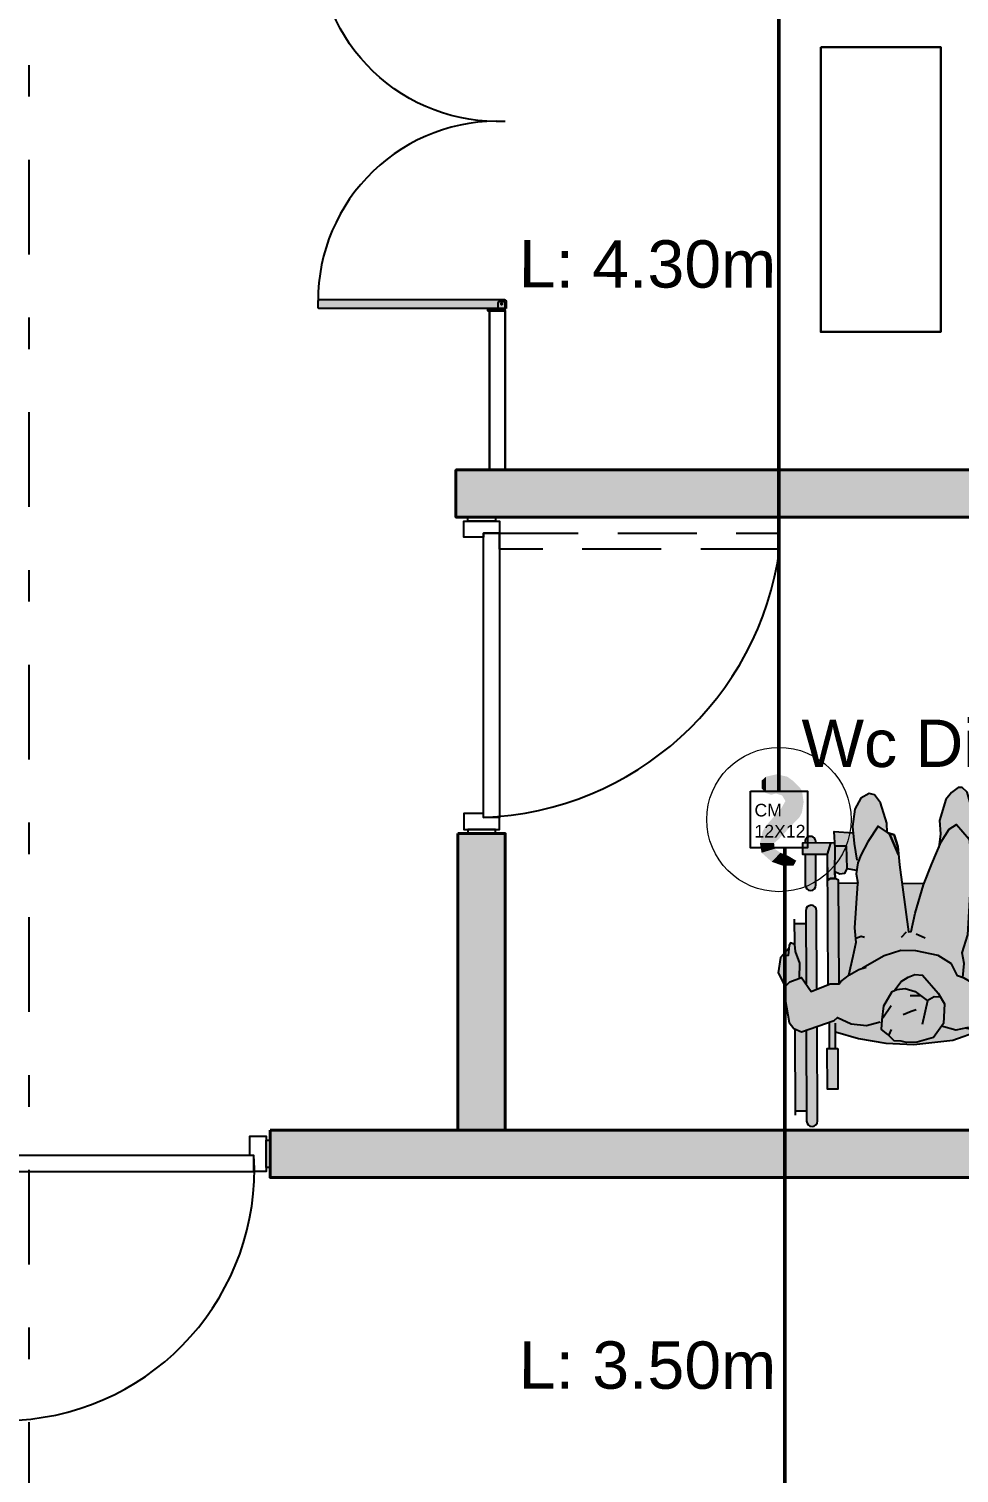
# Model space of a CAD drawing. Header units: millimetres. Extents: x 3781 to 4924, y 1639 to 1721.
# Drawn here: x 4361.414 to 4364.36, y 1653.086 to 1657.661 of the extents above; entities that cross this region are included whole.
import ezdxf

# ---------------------------------------------------------------- set-up
doc = ezdxf.new("R2010")
doc.units = ezdxf.units.MM
doc.linetypes.add('CENTER', pattern=[0.7, 0.3, -0.2, 0, -0.2])
doc.linetypes.add('HIDDEN', pattern=[0.375, 0.25, -0.125])
for name, color, linetype in [('1amobla', 2, 'Continuous'), ('A-HATCH CONCRETO', 8, 'Continuous'), ('A_ACHU5', 255, 'Continuous'), ('A_MUEBLES FIJOS', 252, 'Continuous'), ('AMOBLAMIENTO', 1, 'Continuous'), ('AS_GL DETECCION_PISO 2', 7, 'Continuous'), ('AS_GL DETECCION_PISO 6', 7, 'Continuous'), ('EJE-ESTRUCTURA', 1, 'CENTER'), ('F-2', 2, 'Continuous'), ('MUEBLE', 1, 'Continuous')]:
    doc.layers.add(name, color=color, linetype=linetype)
doc.layers.add('DIM-25', color=1, linetype='Continuous', plot=False)
for name, color, linetype, lineweight in [('Muro', 4, 'Continuous', 40), ('TEXTOS', 7, 'Continuous', 20), ('Vidrio', 2, 'Continuous', 30)]:
    doc.layers.add(name, color=color, linetype=linetype, lineweight=lineweight)
doc.styles.get("Standard").update_dxf_attribs({"font": 'arial.ttf'})

# ---------------------------------------------------------------- blocks, each defined once
blk = doc.blocks.new('DISCAPACITADO PLANTA')
at = {"layer": 'A_ACHU5'}
h = blk.add_hatch(color=256, dxfattribs=at)
h.paths.add_polyline_path([(0.2628043760083756, 0.9155210386241066), (0.2917367220763083, 0.8957744353080841), (0.2907929084696974, 0.9253084473098312), (0.2699848079193998, 0.9891821049377822), (0.2518361829340137, 1.014591157022876), (0.2345313234694828, 1.019042189042224), (0.2081789582218079, 1.003787586782576), (0.1889320119713176, 0.9693642244814666), (0.1821474606727378, 0.9144338108269494), (0.1839144787564635, 0.8946915382259844), (0.1239030411526016, 0.8980980058271086), (0.1262676302798269, 0.8531030157759429), (0.1620967402852216, 0.8526047954087799), (0.1636091710562795, 0.781482444279888), (0.1947968745340347, 0.7764108792340494), (0.1984223884533946, 0.7987060587394978), (0.2077550284108582, 0.8237924942070691), (0.2300327184526623, 0.8656119918447303)])
h.paths.add_polyline_path([(0.3274821733763673, 0.8246344734682367), (0.2990053183723376, 0.890813548714803), (0.262804376008404, 0.9155210386241348), (0.2300327184526765, 0.8656119918447585), (0.2077550284108867, 0.8237924942070121), (0.1984223884533804, 0.7987060587394409), (0.1928547125747713, 0.7644675105219534), (0.1990852076352354, 0.7349170808725634), (0.1988502574039472, 0.7349195470615371), (0.1980962309949348, 0.7337422994637564), (0.1881209199293465, 0.5935998734453705), (0.1924873525855162, 0.5466038898758825), (0.1823355744549815, 0.5022256573469976), (0.1695740156607712, 0.4421867718049556), (0.1444903701679863, 0.4234329372896326), (0.1392075063119762, 0.4153334362959101), (0.1112302075232776, 0.4153395774409037), (0.0508861009930541, 0.3915303332582312), (0.0207423444606292, 0.4358733159406114), (-0.0169031308619196, 0.4226541109608064), (-0.0321564662558558, 0.4067681578242599), (-0.0351739624968701, 0.3904782537273519), (-0.0182974725520495, 0.2933147142959456), (-0.0041575336509538, 0.2740192317475021), (0.0204912812943547, 0.2636408889175925), (0.1084411244809331, 0.2939781977342903), (0.1087974094393189, 0.2112235861034151), (0.1281427081918025, 0.2113068737755697), (0.1279166145069297, 0.263821847081644), (0.2008417406481442, 0.2427723679188176), (0.2875002147426642, 0.2279655230142197), (0.3755864313305751, 0.2234811975257998), (0.499188143633063, 0.2373978427724239), (0.5825025722920998, 0.2669403247848123), (0.6386109823438773, 0.2564105646949315), (0.6869019521454476, 0.2716838861920507), (0.7183091448866608, 0.337760766282031), (0.7238001304640278, 0.3898169757127334), (0.715550231047871, 0.4143874372994534), (0.6985854645012071, 0.4286626975165151), (0.6845425847134265, 0.431283832097904), (0.6495560572550261, 0.3880416179977004), (0.631236708354095, 0.3985212510017817), (0.6082207117675296, 0.407628390905913), (0.580677753158156, 0.3954820431732742), (0.5604068149332307, 0.4188379678705731), (0.5358399969039738, 0.4337680588737812), (0.5313638421298066, 0.4353934144373853), (0.535196229276039, 0.4805957921639389), (0.5285638874535437, 0.5145179343596455), (0.5470045139793029, 0.5709915550773417), (0.555458820663091, 0.7186121133484705), (0.5577908525302178, 0.7262506053648679), (0.5606845676401662, 0.7894113583531494), (0.5508105133167049, 0.8745572789894422), (0.5108944548038608, 0.9206961116244656), (0.487438656575421, 0.9053893295089775), (0.4622942165748471, 0.8652771928808816), (0.4333176157097684, 0.7962590201834701), (0.4066490563823069, 0.7299853498469986), (0.3801814007495778, 0.6393976422910157), (0.3675515355567143, 0.5816750213288345), (0.3585536415489939, 0.58099093048898), (0.3307863639642505, 0.7926135458501449)])
h.paths.add_polyline_path([(0.1378076714539844, 0.7444662147106273), (0.127373816272609, 0.7498846693851533), (0.1126031168610382, 0.749821076820055), (0.10221630395273, 0.7443129825384461), (0.1036455233153788, 0.4123469803383986), (0.1112302075232776, 0.4153395774408751), (0.139207506311962, 0.4153334362959387), (0.1392245801852852, 0.4153596133577935)], flags=17)
h.paths.add_polyline_path([(0.7174217310685265, 0.8649389018902693), (0.6271243841438974, 0.8639410119970563), (0.6391014291187676, 0.8291924412642542), (0.7156750950628349, 0.8295221152830832)], flags=17)
h.paths.add_polyline_path([(0.707516226036347, 0.8294869887535012), (0.6738955470185175, 0.8293422410229283), (0.6698364352328099, 0.7331454628386779, 1), (0.7033912622558489, 0.7317295859620572)], flags=17)
h.paths.add_polyline_path([(0.6391014291187532, 0.8291924412643112), (0.6271243841438974, 0.8639410119970135), (0.6276061608328121, 0.7520383289404862), (0.6290230488726536, 0.7520444290947239), (0.639456904053944, 0.7466259744202121)], flags=17)
h.paths.add_polyline_path([(0.6394569040539579, 0.7466259744201978), (0.6290230488725826, 0.7520444290947239), (0.6142523494610685, 0.7519808365296257), (0.6038655365528456, 0.7464727422480593), (0.6053298580615663, 0.4063535346039945), (0.6082207117675864, 0.4076283909059413), (0.6312367083542654, 0.398521251001867), (0.6409796012207069, 0.3929478028301076)], flags=17)
h.paths.add_polyline_path([(0.6039125297097315, 0.7355576015591508), (0.5604117471849861, 0.7348352577353552), (0.555458820663091, 0.7186121133485273), (0.5470045139793172, 0.570991555077427), (0.5285638874535153, 0.5145179343595458), (0.535196229276039, 0.4805957921640527), (0.5313638421297782, 0.4353934144373568), (0.5358399969039596, 0.4337680588737955), (0.5604068149331454, 0.4188379678705731), (0.5806777531581419, 0.3954820431732742), (0.6053298580615663, 0.4063535346039945)], flags=17)
h.paths.add_polyline_path([(0.406649056382264, 0.7299853498468281), (0.4085391486342476, 0.7346823921308216), (0.3384790770189881, 0.7339851098832642), (0.3585536415490225, 0.58099093048898), (0.3675515355566716, 0.5816750213288061), (0.3801814007496489, 0.6393976422911578)], flags=16)
h.paths.add_polyline_path([(0.1980962309949348, 0.7337422994637706), (0.1988502574039614, 0.7349195470615228), (0.1378460160317445, 0.7355598868759472), (0.1392245801852852, 0.4153596133577653), (0.1444903701680147, 0.4234329372896898), (0.1695740156607997, 0.4421867718049697), (0.1823355744549104, 0.5022256573458037), (0.1924873525855162, 0.5466038898758258), (0.1881209199293465, 0.5935998734454984)], flags=16)
h.paths.add_polyline_path([(0.6972616906768963, 0.6467240606869781, 1), (0.6627294534904138, 0.646575388408209), (0.6637669044638557, 0.4056057646047151), (0.6845425847134692, 0.4312838320979325), (0.6904459743915936, 0.4301819513536034), (0.6846570483005368, 0.4687548032139122), (0.6978595839575094, 0.507850877678095)], flags=17)
h.paths.add_polyline_path([(0.7505099661382673, 0.5168261229188147), (0.7377866719074149, 0.5228503391758608), (0.7229087607600633, 0.5011800881660662), (0.7159121841106498, 0.5089130335080086), (0.7161399418638013, 0.5240700178202644), (0.6977703833893119, 0.5285695698434978), (0.6978595839574953, 0.5078508776779671), (0.6846570483005224, 0.4687548032139264), (0.6904459743915368, 0.4301819513536175), (0.6985854645012071, 0.4286626975164725), (0.7155502310478994, 0.4143874372994534), (0.7238001304640278, 0.3898169757126624), (0.7563928856570499, 0.429794935568694), (0.7637257637603483, 0.4592101265225069)])
h.paths.add_polyline_path([(0.7283392086470002, 0.6094334476354251), (0.6974228117013725, 0.6093003427004791), (0.6977703833893261, 0.528569569843512), (0.7161399418638013, 0.5240700178202787), (0.7159121841106498, 0.5089130335080371), (0.7229087607600633, 0.501180088166052), (0.7287685280419538, 0.5097150650589839)])
h.paths.add_polyline_path([(0.7292559162482349, 0.3965089900505489), (0.7238001304640278, 0.3898169757126624), (0.7183091448866749, 0.3377607662819884), (0.6987688691744866, 0.2966504236353842), (0.6999752365964014, 0.0164464320757247), (0.7308916335419866, 0.0165795370108128)])
h.paths.add_polyline_path([(0.6987688691744725, 0.2966504236353984), (0.6869019521454476, 0.2716838861920365), (0.6643741562943009, 0.2645588632308176), (0.6655985228024548, -0.0198257914740481, 1), (0.700130759989122, -0.0196771191952649)])
h.paths.add_polyline_path([(0.6374130653142629, 0.2134994448534115), (0.6042326625804721, 0.2133565926524312), (0.6047886503909297, 0.0842168290059959), (0.637969053124593, 0.084359681206891)])
h.paths.add_polyline_path([(0.1351882924195991, 0.2113372072595041), (0.1020078896859502, 0.2111943550585948), (0.1025638774963653, 0.0820545914122022), (0.13574428023, 0.0821974436131257)])
h.paths.add_polyline_path([(0.0696696466596762, 0.2806044127072056), (0.0351879771248775, 0.2687103487806297), (0.0364262748082638, -0.0189101118906763, 1), (0.0709585119948031, -0.0187614396118932)])
h.paths.add_polyline_path([(0.0351879771248918, 0.2687103487806297), (0.0204912812943974, 0.2636408889176067), (-0.0011743322711055, 0.2727631597327473), (-5.65545185225e-05, 0.0131359663251658), (0.0362876325682322, 0.0132924396252605)])
h.paths.add_polyline_path([(0.0149517648825253, 0.4812842854011308), (0.0012178860243637, 0.5183628255153537), (-0.0005983727837275, 0.5405257603157168), (-0.014506361342356, 0.5453190573470721), (-0.019240766378573, 0.5386114623494791), (-0.0201530413917794, 0.5287953622615476), (-0.0464549400030592, 0.4995449510777378), (-0.0531351315900253, 0.4504076714618038), (-0.0316901647934316, 0.4072537987013761), (-0.0169031308618912, 0.4226541109608064), (0.0144122751261762, 0.4336505127125747)])
h.paths.add_polyline_path([(0.0680894426826484, 0.6476397402703215, 1), (0.0335572054961091, 0.6474910679915383), (0.0345557724515402, 0.4155530682791664), (0.0508861009929973, 0.3915303332582169), (0.0691610316667095, 0.3987408515979496)], flags=17)
h.paths.add_polyline_path([(0.6274723139802632, 0.7831270517077799), (0.5604559884442608, 0.784422189211256), (0.5577908525302178, 0.7262506053648253), (0.5604117471850003, 0.7348352577353694), (0.6039125297097458, 0.7355576015591369), (0.6038655365528314, 0.746472742248045), (0.6142523494610828, 0.7519808365296399), (0.6276061608327979, 0.752038328940472)], flags=17)
h.paths.add_polyline_path([(0.5636886364806344, 0.9561708596053649), (0.5446128040288158, 1.023157160039062), (0.5291494823460569, 1.037923257209681), (0.516106170858379, 1.03834520418104), (0.4953413476408457, 1.022389036433607), (0.4775445066788678, 0.9995295794142152), (0.4577235820147081, 0.9332439799011212), (0.4599488018323826, 0.8913453429523626), (0.4551779248235589, 0.8483271905206777), (0.4622942165748757, 0.8652771928809672), (0.4874386565754494, 0.9053893295090348), (0.5108944548038326, 0.9206961116244514), (0.5508105133167049, 0.8745572789894422), (0.5544706183006838, 0.8887273524302088), (0.5585070864802049, 0.8983140618710763)])
h.paths.add_polyline_path([(0.1137389566157196, 0.8623397786950591), (0.0232469911084792, 0.8619501819641184), (0.0236510457955603, 0.8265427313579181), (0.1020690147012431, 0.8268803456882807)], flags=17)
h = blk.add_hatch(color=256, dxfattribs=at)
h.paths.add_polyline_path([(0.6743826314582009, 0.8939993300610781), (0.554470618300698, 0.888727352430223), (0.550810513316691, 0.8745572789894993), (0.560684567640152, 0.7894113583530782), (0.5604559884442182, 0.7844221892112273), (0.6274723139802632, 0.7831270517077799), (0.627124384143869, 0.8639410119970419), (0.6711004918476107, 0.8644269987388213)])
h.paths.add_polyline_path([(0.3135806976673194, 0.8877174423817706), (0.2934911473828663, 0.8945770232319603), (0.2990053183723376, 0.8908135487147744), (0.3274821733763389, 0.8246344734683075), (0.3247954411761214, 0.8506716087431556)])
h.paths.add_polyline_path([(0.16209674028525, 0.8526047954088085), (0.1262676302798269, 0.8531030157759429), (0.1266624166738808, 0.8455907551179394), (0.1253740961520435, 0.7708114375418944), (0.1417489198608024, 0.7628354827963051), (0.156283934812933, 0.7654711505365839), (0.1636091710562653, 0.7814824442798596)])
h.paths.add_polyline_path([(0.0653860601294412, 0.8267224138862161), (0.0318016855306667, 0.826577822457736), (0.0322249167828659, 0.7282735379905745, 1), (0.065809291381612, 0.7284181294190262)])
h.paths.add_polyline_path([(0.0316310935984205, 0.8662013562523609), (0.0316492405155771, 0.8619863563237402), (0.065233615114451, 0.8621309477521919), (0.0652154681972803, 0.8663459476816939, 1)])
h = blk.add_hatch(color=256, dxfattribs=at)
edge = h.paths.add_edge_path()
edge.add_line((0.6756513063105416, 0.8709519320295414), (0.6753779753808546, 0.8644742698683812))
edge.add_line((0.6753779753808546, 0.8644742698683812), (0.7090082288805492, 0.8648459229813028))
edge.add_line((0.7090082288805492, 0.8648459229813028), (0.7092061333336375, 0.8695360551530766))
edge.add_arc((0.6924287198220898, 0.8702439935913162), 0.0167923429267571, 357.5837850750614, 537.5837850751097)
for points in [[(0.1266624166738666, 0.8455907551179109), (0.1257794931443215, 0.862391617039364), (0.023246991108465, 0.8619501819641326), (0.0236510457955461, 0.826542731357861), (0.1018608290175109, 0.8268794493826019), (0.1022163039527584, 0.7443129825384746), (0.112603116861024, 0.749821076820041), (0.1273738162726232, 0.7498846693851107), (0.125374096152072, 0.7708114375418234)], [(0.0337297552699454, 0.6074127846357416), (-0.0026144318168377, 0.6072563113354761), (-0.0023297044922117, 0.541122452432873), (-0.0005983727837560001, 0.5405257603156742), (0.0012178860243495, 0.5183628255153394), (0.0149517648824826, 0.4812842854011167), (0.0144122751261762, 0.4336505127125605), (0.0207423444606434, 0.435873315940583), (0.0345557724515544, 0.4155530682791098)], [(0.6301757890620081, 0.2579935815989245), (0.6108144883593383, 0.2616270805920209), (0.6110221823339403, 0.2133858236972799), (0.6303674810863245, 0.2134691113694345)]]:
    blk.add_hatch(color=256, dxfattribs=at).paths.add_polyline_path(points)
for points in [[(0.2917367220763509, 0.8957744353080841), (0.2907929084696974, 0.9253084473098738), (0.2699848079194425, 0.9891821049377538), (0.251836182933971, 1.014591157022876), (0.2345313234695112, 1.019042189042237), (0.2081789582218079, 1.003787586782576), (0.1889320119713176, 0.9693642244814527), (0.182147460672752, 0.9144338108269208), (0.1869715402466454, 0.8605360636146031), (0.1951956259259617, 0.8074674263207413)], [(0.6743826314581867, 0.8939993300610638), (0.554470618300698, 0.888727352430223), (0.5585070864802049, 0.8983140618710905), (0.5636886364806486, 0.9561708596053649), (0.5446128040288585, 1.023157160039033), (0.5291494823460569, 1.037923257209697), (0.516106170858379, 1.038345204181013), (0.4953413476408742, 1.022389036433634), (0.4775445066788821, 0.9995295794142152), (0.4577235820147223, 0.9332439799011067), (0.4599488018323969, 0.8913453429523912), (0.4599488018323541, 0.8913453429520926), (0.4551465800063711, 0.8480445598596587)], [(0.3274821733762252, 0.8246344734685067), (0.2990053183723233, 0.890813548714803), (0.2628043760083898, 0.9155210386241208), (0.2300327184527049, 0.8656119918448582), (0.2077550284108867, 0.8237924942070549), (0.1984223884533946, 0.7987060587394696), (0.1928547125747855, 0.7644675105219392), (0.1990266288318878, 0.7351949125359454), (0.198096230994949, 0.7337422994637706), (0.1881209199293465, 0.5935998734454984), (0.1924873525855162, 0.5466038898758825), (0.1924873525855162, 0.5466038898757829), (0.1823355744547825, 0.5022256573454345), (0.1695740156607712, 0.4421867718048845)], [(0.2934911473827526, 0.8945770232319317), (0.3135806976673194, 0.8877174423817706), (0.3247954411760645, 0.8506716087433828), (0.3307863639642221, 0.7926135458510828), (0.3585536415490083, 0.5809909304889658), (0.3675515355566858, 0.5816750213288202), (0.3801814007495494, 0.6393976422909873), (0.4066490563823352, 0.7299853498469986), (0.4333176157086029, 0.7962590201808695), (0.4333176157086029, 0.7962590201809832), (0.4622942165748328, 0.8652771928809102), (0.487438656575421, 0.9053893295089921), (0.5108944548038467, 0.9206961116244514), (0.5508105133167049, 0.8745572789894707), (0.5606845676401662, 0.7894113583531494), (0.5577908525302178, 0.7262506053648821)], [(0.1265743822442857, 0.8530987502478096), (0.1620967402852216, 0.8526047954087799), (0.1636091710562795, 0.781482444279888), (0.1562839348129188, 0.7654711505365839), (0.1417489198607882, 0.7628354827963051), (0.1253740961520435, 0.7708114375418944), (0.1266624166738808, 0.8455907551178825), (0.1239030411526016, 0.8980980058271228), (0.1839144787565061, 0.8946915382259701)], [(0.554470618300698, 0.888727352430223), (0.5508105133167049, 0.8745572789894707)], [(0.6743826314581867, 0.8939993300610638), (0.6711004918476107, 0.8644269987388071)], [(0.1257794931443357, 0.8623916170394208), (0.023246991108465, 0.8619501819641184), (0.0236510457955745, 0.8265427313578895), (0.1018730836671722, 0.8268795021427735)], [(0.1018608290175251, 0.8268794493825737), (0.1036455233153788, 0.41234698033837)], [(0.1021534232647383, 0.8271368233832561), (0.1135382282120503, 0.8617298600309766)], [(0.6271243841438832, 0.8639410119970419), (0.7174103769978049, 0.8649387764146894)], [(0.6409796012206928, 0.3929478028301219), (0.6391014291187532, 0.8291924412643112), (0.6271243841438832, 0.8639410119970419), (0.6276061608327979, 0.752038328940472)], [(0.639089174469163, 0.8291923885040831), (0.7156750950628349, 0.8295221152830691), (0.7156750950628349, 0.8295221152831258), (0.7174232910989105, 0.8649705348478278)], [(0.6685545111867555, 0.8293192461626828), (0.6720747298613219, 0.7861907454663993)], [(0.1636091710562795, 0.781482444279888), (0.1947968745340205, 0.776410879234021)], [(0.6274723139802632, 0.7831270517077941), (0.5604559884442608, 0.7844221892112273)], [(0.1392245801852852, 0.4153596133577083), (0.1378076714539702, 0.7444662147106129), (0.127373816272609, 0.7498846693851391), (0.112603116861024, 0.749821076820055), (0.1022163039528152, 0.7443129825384746)], [(0.1253740961520435, 0.7708114375418944), (0.127373816272609, 0.7498846693851391)], [(0.1378460160316877, 0.735559886875933), (0.1988502574040041, 0.7349195470615371)], [(0.3384790770189881, 0.7339851098832642), (0.4083714522483036, 0.7346807231100883)], [(0.5313638421298208, 0.4353934144374139), (0.535196229276039, 0.4805957921640245), (0.535196229276025, 0.4805957921640811), (0.5285638874535153, 0.5145179343596312), (0.5285638874535012, 0.5145179343595317), (0.5470045139793172, 0.570991555077413), (0.5554588206631053, 0.718612113348513), (0.5554588206631053, 0.7186121133485415), (0.5604117471849861, 0.7348352577353694), (0.5604117471849435, 0.7348352577353694), (0.6040501553858209, 0.735559886875663)], [(0.6394569040540006, 0.7466259744201978), (0.6290230488726394, 0.7520444290947239), (0.6142523494610544, 0.7519808365296399), (0.6038655365528456, 0.7464727422480593), (0.6053298580615519, 0.4063535346039799)], [(-0.0026732353680217, 0.6209146623969275), (-0.0023297044922117, 0.5411224524327736)], [(-0.0026144318168946, 0.6072563113354761), (0.03372975526991701, 0.6074127846357272)], [(0.6974228117013866, 0.6093003427004791), (0.7283392086470997, 0.6094334476354109)], [(0.7282617021887035, 0.6274359389035739), (0.7287685280419538, 0.5097150650588845)], [(0.1920688726283686, 0.5600004581634437), (0.2091200124941395, 0.5670314718278036), (0.2194613585834588, 0.5640602248391104)], [(0.3513491917761655, 0.5790641534613316), (0.3356585475749512, 0.5628943249458871)], [(0.4122899630091156, 0.560586537296615), (0.383533012239539, 0.5726946039315379)], [(-0.0201530413918647, 0.5287953622614765), (-0.0464549400030592, 0.4995449510777661), (-0.0531351315900253, 0.4504076714617895), (-0.031964316342723, 0.407805475987118), (-0.0351739624968559, 0.3904782537273093), (-0.0182974725520637, 0.2933147142959314), (-0.0041575336509254, 0.2740192317475305), (0.0204912812943547, 0.2636408889175783), (0.1236258483881301, 0.299215997391201), (0.1337358376739957, 0.3089681819516983), (0.1777577060294107, 0.2892069013819025), (0.2260085434443226, 0.2841258904122696), (0.2696657681564432, 0.2949294606525541)], [(0.0144122751261904, 0.4336505127125605), (0.0149517648824968, 0.4812842854011026), (0.0012178860243637, 0.5183628255153679), (-0.0005983727837560001, 0.5405257603156742), (-0.014506361342356, 0.5453190573470863), (-0.0192407663785872, 0.5386114623494649), (-0.0223342063578826, 0.5053259771470949), (-0.0348728226689872, 0.5049286523153143)], [(0.6980150138041524, 0.5285096485732482), (0.7161399418638013, 0.5240700178202787), (0.7159121841106355, 0.5089130335080086), (0.7229087607600775, 0.5011800881660378), (0.7377866719074007, 0.5228503391758466), (0.7505099661382673, 0.5168261229188147), (0.7637257637603483, 0.4592101265225355), (0.7563928856570215, 0.429794935568694), (0.7238001304640278, 0.3898169757126624), (0.715550231047871, 0.4143874372994534), (0.6985854645011785, 0.4286626975165009), (0.684542584713455, 0.4312838320979325), (0.6495560572550119, 0.3880416179976862), (0.6495560572550261, 0.3880416179976862), (0.6312367083542938, 0.3985212510017959), (0.6082207117675438, 0.4076283909059272), (0.5806777531581419, 0.3954820431732742), (0.5604068149331596, 0.4188379678706299), (0.5358399969041159, 0.4337680588737527), (0.5145488251704933, 0.4414991866337206), (0.5145488251704649, 0.4414991866337348), (0.4948517334010917, 0.4792108308046326), (0.4531142326795532, 0.5060402690195362), (0.3825937748353283, 0.5205563975847411), (0.334593521373165, 0.5214210923378602), (0.2821422358915697, 0.5049809276264057), (0.2135492906019465, 0.4656514888350928)], [(0.6904459743915794, 0.4301819513536034), (0.6846570483005224, 0.4687548032139122), (0.6982892343074952, 0.509123181916664)], [(-0.0321564662558558, 0.4067681578242599), (-0.0169031308619054, 0.4226541109608064), (0.020742344460615, 0.4358733159405972), (0.0508861009930257, 0.3915303332582312), (0.0508861009930115, 0.3915303332582169), (0.1112302075232634, 0.4153395774408751), (0.1392075063119904, 0.4153334362959244), (0.1392075063119762, 0.4153334362959244), (0.1444903701680005, 0.4234329372896612), (0.1726022762811539, 0.4444508565274107), (0.2018810256085857, 0.4613084600851495), (0.2251877385348564, 0.4683393364312284)], [(0.3153277265553811, 0.3964298740043972), (0.3357159732955921, 0.4228856338268372), (0.3579080228632421, 0.4369733928722326), (0.3795819174309827, 0.4452754721442318), (0.4036989138925267, 0.4429489786939911), (0.4534896145977996, 0.386275610736476), (0.473521236476856, 0.3521047781518973), (0.4695065296907189, 0.2900876647377117), (0.4384869587353819, 0.2455281396479734), (0.3860654903142375, 0.2307431560904973), (0.3525182548879968, 0.2296917704107102), (0.3359187651136892, 0.2347124030877268), (0.3137034946882409, 0.2349442195044702), (0.2937927845439532, 0.2555854476298833), (0.273800077483358, 0.2716749275821542), (0.2755930789670486, 0.3022734161333176), (0.2809275249770309, 0.345639924506159), (0.3078315058430121, 0.3915153781123877), (0.3224410634462771, 0.3982889987373568), (0.3485623464755605, 0.4007159470544936), (0.3802680441201573, 0.3914522675830483), (0.4186728197385749, 0.3634410776235342), (0.4402784402614657, 0.3762307982584332), (0.4559631024487203, 0.3747641683988689)], [(0.3638989456514281, 0.3789153299799324), (0.3956315738313663, 0.3792786046076202)], [(0.7238001304640278, 0.3898169757126624), (0.7183091448866749, 0.3377607662820026), (0.6869019521454476, 0.2716838861920365), (0.6386109823438773, 0.2564105646949173), (0.5385916091940857, 0.2751810128797274)], [(0.7292559162482064, 0.3965089900505347), (0.730934937556782, 0.0065212765066605)], [(0.3040715410366914, 0.3460911096075847), (0.2777532712309068, 0.3075528833160916)], [(0.3425445375909959, 0.3187250731885314), (0.3675636362761878, 0.3295916937360914), (0.3838497743386142, 0.334371150706815)], [(0.4192693416140827, 0.3624626191989222), (0.4025080305780194, 0.2868587773926947)], [(0.1087972242335553, 0.2112666040126783), (0.1084411244809189, 0.2939781977342051)], [(0.1281427081918025, 0.2113068737755839), (0.1277975277156855, 0.2914822378017447)], [(0.549141645272627, 0.2773083522560995), (0.508451823104636, 0.2691035404170208), (0.4635568560848782, 0.2815023233914218)], [(-0.001174332271134, 0.2727631597327473), (0, 0)], [(0.1279166145069723, 0.263821847081644), (0.2008417406483431, 0.242772367918775), (0.2875002147428773, 0.227965523014177), (0.3755864313305466, 0.2234811975258282), (0.4991881436330772, 0.2373978427724239), (0.5825025722920146, 0.2669403247847981)], [(0.2982959537145575, 0.2538992011082826), (0.305662314695283, 0.2711009491685274)], [(0.6110219971281339, 0.2134288416065573), (0.6108144883593241, 0.2616270805919925)], [(0.6303674810863386, 0.2134691113694345), (0.6301757890620224, 0.2579935815989387)], [(-5.65545185225e-05, 0.0131359663251516), (0.0362876325682464, 0.0132924396252605)], [(0.7308916335420009, 0.0165795370108128), (0.6999752365964156, 0.0164464320757674)]]:
    blk.add_lwpolyline(points)
for points in [[(0.065233615114451, 0.8621309477521492), (0.0652154681972803, 0.8663459476811823), (0.0652154681972093, 0.8663459476812958, 0.9999999999999998), (0.0316310935983779, 0.8662013562528301), (0.0316310935984205, 0.8662013562527164), (0.0316508001144342, 0.8616241069706234)], [(0.6753899419414893, 0.8647578650592604), (0.6756513063105416, 0.8709519320296408), (0.6756513063104564, 0.8709519320297259, -0.9999999999999998), (0.7092061333334954, 0.8695360551531051), (0.7092061333336375, 0.86953605515302), (0.7090131620041121, 0.8649628329406625)], [(0.0318016855306667, 0.8265778224577218), (0.0322249167828659, 0.7282735379905177), (0.0322249167827096, 0.7282735379905745, 0.9999999999999998), (0.0658092913815409, 0.7284181294190404), (0.065809291381612, 0.7284181294189837), (0.0653860601294696, 0.8267224138862019)], [(0.707516226036347, 0.8294869887535155), (0.7033912622558489, 0.731729585962043), (0.7033912622557068, 0.7317295859620572, -0.9999999999999998), (0.6698364352326678, 0.7331454628386779), (0.6698364352328099, 0.7331454628386496), (0.6738871908237343, 0.8291442077932913)], [(0.0691610316666953, 0.3987408515978927), (0.0680894426826484, 0.6476397402702645), (0.0680894426825347, 0.6476397402703215, 0.9999999999999998), (0.0335572054959954, 0.6474910679915383), (0.0335572054961091, 0.6474910679914956), (0.0345557724515402, 0.4155530682790527)], [(0.6978595839574809, 0.5078508776779387), (0.6972616906768963, 0.6467240606868643), (0.6972616906767826, 0.6467240606869781, 0.9999999999999998), (0.6627294534902433, 0.646575388408195), (0.6627294534904138, 0.6465753884081379), (0.6637669044638557, 0.4056057646046157)], [(0.0351879771248918, 0.2687103487806297), (0.0364262748082638, -0.0189101118907615), (0.0364262748080933, -0.0189101118906763, 0.9999999999999998), (0.0709585119946326, -0.0187614396118932), (0.0709585119948031, -0.0187614396119784), (0.06966964665966201, 0.2806044127072198)], [(0.6643741562943009, 0.264558863230846), (0.6655985228024548, -0.0198257914741049), (0.6655985228023411, -0.0198257914740481, 0.9999999999999998), (0.7001307599888805, -0.0196771191952649), (0.700130759989122, -0.0196771191953218), (0.6987688691744866, 0.2966504236353131)]]:
    blk.add_lwpolyline(points, format="xyb")
for points in [[(0.3135806976673052, 0.8877174423817564), (0.2934911473828094, 0.8945770232319603), (0.299005318372366, 0.8908135487147744), (0.3274821733763389, 0.8246344734682223), (0.3247954411760929, 0.850671608743184)], [(0.1266624166738666, 0.8455907551176833), (0.1257794931443357, 0.8623916170393924), (0.023246991108465, 0.8619501819641326), (0.0236510457955603, 0.8265427313578753), (0.1018608290175393, 0.8268794493826019), (0.1022163039527442, 0.7443129825384461), (0.1126031168609956, 0.749821076820041), (0.127373816272609, 0.7498846693851391), (0.125374096152072, 0.770811437541866)], [(0.1351882924195991, 0.2113372072595183), (0.1357442802300142, 0.0821974436131257), (0.1025638774963795, 0.082054591412188), (0.1025638774963795, 0.0820545914121596), (0.1020078896859644, 0.2111943550586091)], [(0.637969053124607, 0.084359681206891), (0.6047886503909581, 0.0842168290060102), (0.6047886503909581, 0.0842168290059817), (0.6042326625804862, 0.2133565926524312), (0.6374130653142345, 0.2134994448533973)]]:
    blk.add_lwpolyline(points, close=True)
blk.add_lwpolyline([(0.6756513063105416, 0.8709519320295414), (0.6753779753808546, 0.8644742698683812), (0.7090082288805492, 0.8648459229813028), (0.7092061333336375, 0.8695360551530766, 1)], format="xyb", close=True)
blk = doc.blocks.new('Est etapa 3 torre')
at = {"layer": 'EJE-ESTRUCTURA'}
blk.add_line((1139.298002271553, -5955.354215387314), (1139.298002243985, -6014.914148609518), dxfattribs=at)
blk = doc.blocks.new('PUERTA BAÑOS')
at = {"layer": 'AMOBLAMIENTO'}
h = blk.add_hatch(color=255, dxfattribs=at)
edge = h.paths.add_edge_path()
edge.add_line((-0.0074999999487773, 0.0024999998868225), (-0.0075031825107885, -0.6277996641574646))
edge.add_arc((-0.01250318248631676, -0.6277996643612159), 0.004999999975528264, -89.99999766574399, 2.3348184754468093e-06, ccw=False)
edge.add_line((-0.0125031822826145, -0.6327996643367442), (-0.0325031823012978, -0.6327996648610679))
edge.add_arc((-0.03250318250481996, -0.627799664827046), 0.005000000034021905, 180.0000023323223, 270.0000023321921, ccw=False)
edge.add_line((-0.0375031825388419, -0.6277996650305795), (-0.0374999998602448, -0.002500000990949047))
edge.add_arc((-0.03249999982656623, -0.002500000845348063), 0.005000000033678566, 90.00000166789118, 180.0000016684638, ccw=False)
edge.add_line((-0.0324999999721172, 0.0024999991883305), (-0.0074999999487773, 0.0024999998868225))
for p, q in [((1.137e-13, 9.095e-13), (-0.0050000000047135, -5.77529e-11)), ((1.7461161e-09, -0.0599999999967622), (1.137e-13, 9.095e-13)), ((-0.029999999795109, -0.0050000008186544), (-0.0299999993294478, -0.0200000007744166)), ((-0.0050000000047135, -5.77529e-11), (-0.0250000000233399, -6.984919e-10)), ((-0.024999999324848, -0.0250000006626579), (-0.0049999993062784, -0.0250000000801265)), ((-0.0049999993062784, -0.0250000000801265), (-0.0050000000047135, -5.77529e-11)), ((-0.0050000000047135, -5.77529e-11), (-0.0049999982584836, -0.0600000001127228)), ((-0.0049999982584836, -0.0600000001127228), (1.7461161e-09, -0.0599999999967622))]:
    blk.add_line(p, q, dxfattribs=at)
blk.add_lwpolyline([(-0.0074999999487773, 0.0024999998868225), (-0.0075031825107885, -0.6277996641574646, -0.4142135623759698), (-0.0125031822826145, -0.6327996643367442), (-0.0325031823012978, -0.6327996648610679, -0.4142135623724264), (-0.0375031825388419, -0.6277996650305795), (-0.0374999998602448, -0.002500000990949, -0.4142135623760223), (-0.0324999999721172, 0.0024999991883305)], format="xyb", close=True, dxfattribs=at)
blk.add_circle((-0.0224999996133875, -0.0125000005932634), 0.0025000000013434, dxfattribs=at)
at = {"layer": 'AMOBLAMIENTO', "ltscale": 0.1}
blk.add_arc((-0.034025017172155, -0.0259464447144637), 0.6068551286275402, 177.548312870002, 270.1436830651604, dxfattribs=at)
at = {"layer": 'AMOBLAMIENTO'}
for centre, radius, start, end in [((-0.0249999997905093, -0.0050000006435766), 0.0050000000026502, 90.00000155563731, 180.0000015586185), ((-0.0249999993247343, -0.020000000658456), 0.0050000000028146, 180.00000155562, 270.0000015556374)]:
    blk.add_arc(centre, radius, start, end, dxfattribs=at)
blk = doc.blocks.new('Caja metalica de 12')
at = {"layer": '1amobla', "linetype": 'Continuous', "ltscale": 0.3}
blk.add_lwpolyline([(-1069.691067340418, -2855.356517794578), (-1069.511067340418, -2855.356517794578), (-1069.511067340418, -2855.536517794578), (-1069.691067340418, -2855.536517794578), (-1069.691067340418, -2855.356517794578)], dxfattribs=at)
at = {"layer": '1amobla', "color": 7, "linetype": 'Continuous', "ltscale": 0.3, "insert": (-1069.678574188772, -2855.396843407825), "char_height": 0.04, "width": 0.07915712532667385, "attachment_point": 1}
blk.add_mtext('CM 12X12', dxfattribs=at)
blk = doc.blocks.new('AS_Initiator2')
at = {"color": 0, "linetype": 'Continuous', "lineweight": 15}
blk.add_circle((0, 0), 0.1524, dxfattribs=at)
for points in [[(-0.02700351161956787, 0.09061191101074219), (-0.005400687789916992, 0.09541249008178711), (-0.02700351161956787, 0.05580734939575196), (0.01740228080749512, 0.09061191101074219)], [(-0.02700351161956787, 0.05580734939575196), (-0.03660474243164063, 0.0654085075378418), (-0.02700351161956787, 0.09061191101074219), (-0.03660474243164063, 0.08221067962646485)], [(-0.02700351161956787, 0.05580734939575196), (0.01740228080749512, 0.09061191101074219), (-0.01620213603973389, 0.05220669708251954), (-0.006802491760253907, 0.05499112014770508)], [(-0.006802491760253907, 0.05499112014770508), (0.01740228080749512, 0.09061191101074219), (0.006600832557678223, 0.05100677032470703), (0.03060394592285156, 0.08101046218872071)], [(0.04380568370819092, 0.06780894241333008), (0.04860633544921875, 0.06060792846679688), (0.01380177383422852, 0.03900517730712891), (0.004200543022155762, 0.02220300521850586)], [(0.006600832557678223, 0.05100677032470703), (0.03060394592285156, 0.08101046218872071), (0.01380177383422852, 0.03900517730712891), (0.04380568370819092, 0.06780894241333008)], [(0.04860633544921875, 0.06060792846679688), (0.05220676975250244, 0.03660474243164063), (0.004200543022155762, 0.02220300521850586), (0.04860633544921875, 0.01500199127197266)], [(0.04380568370819092, 0.005400833129882813), (-0.001800253486633301, -0.04260553894042969), (-0.02700351161956787, -0.01260155639648438), (-0.03420445289611817, -0.0246031494140625)], [(0.04860633544921875, 0.01500199127197266), (0.04380568370819092, 0.005400833129882813), (0.004200543022155762, 0.02220300521850586), (-0.02700351161956787, -0.01260155639648438)], [(-0.001800253486633301, -0.04260553894042969), (-0.01020133953094482, -0.0498065528869629), (-0.03420445289611817, -0.0246031494140625), (-0.04020524940490723, -0.0498065528869629)], [(-0.01020133953094482, -0.0498065528869629), (-0.009001194763183595, -0.06180814590454102), (-0.04020524940490723, -0.0498065528869629), (-0.03660474243164063, -0.07020908660888672)], [(-0.009001194763183595, -0.06180814590454102), (0.003000398254394532, -0.07020908660888672), (-0.03660474243164063, -0.07020908660888672), (-0.01500191860198975, -0.08941169357299805)], [(0.003000398254394532, -0.07020908660888672), (0.01860242557525635, -0.07620988311767579), (-0.01500191860198975, -0.08941169357299805), (0.009001194763183595, -0.09781263427734375)], [(0.009001194763183595, -0.09781263427734375), (0.01860242557525635, -0.07620988311767579), (0.03060394592285156, -0.09781263427734375), (0.03660474243164063, -0.08701125869750977)]]:
    blk.add_solid(points, dxfattribs=at)

msp = doc.modelspace()

# ---------------------------------------------------------------- hatches: boundary and pattern name
at = {"layer": 'A-HATCH CONCRETO', "ltscale": 0.03}
h = msp.add_hatch(color=256, dxfattribs=at)
h.dxf.hatch_style = 1
h.paths.add_polyline_path([(4345.666630405691, 1658.776696330067), (4345.666630405742, 1658.626691499157), (4346.014827402038, 1658.626688364575), (4346.014827401754, 1658.776693192922)])
h.paths.add_polyline_path([(4346.014827396515, 1658.776693193155), (4346.164832226959, 1658.776693193091), (4346.164850963781, 1657.426967506293), (4346.014846136481, 1657.426967507755)])
h.paths.add_polyline_path([(4348.72635709733, 1657.276696329399), (4348.72635709733, 1657.426721568581), (4345.666630406296, 1657.427039634348), (4345.666630406296, 1657.277014395166)])
h.paths.add_polyline_path([(4345.316678703623, 1652.652959100237), (4345.31663026222, 1657.277643431791), (4345.166630264758, 1657.277643435449), (4345.166671102977, 1653.018339964004), (4345.166630392764, 1652.652964254093)])
h.paths.add_polyline_path([(4348.72630152184, 1654.102257021158), (4348.576276282656, 1654.102257021158), (4348.576285533676, 1657.276703331037), (4348.72631077286, 1657.276703331037)])
h.paths.add_polyline_path([(4347.326025861701, 1654.252276638509), (4347.326230663199, 1652.56268278232), (4347.47627976538, 1652.56268278232), (4347.476074963883, 1654.252276638509)])
h.paths.add_polyline_path([(4347.47627183593, 1652.56268278232), (4347.676277959559, 1652.562891734214), (4347.676277959559, 1652.712940836395), (4347.47627183593, 1652.712731884501)])
h.paths.add_polyline_path([(4348.726303662379, 1652.712927750409), (4348.576278423197, 1652.712927750409), (4348.57627147609, 1652.063221751797), (4348.726296715273, 1652.063221751797)])
h.paths.add_polyline_path([(4348.576277618768, 1652.562671524586), (4348.576278423227, 1652.562881576152), (4348.576278423227, 1652.712930678334), (4348.576277618768, 1652.712720626768)])
h.paths.add_polyline_path([(4348.576314599891, 1650.863179923364), (4348.576311687459, 1650.368316981632), (4348.72636078964, 1650.368316981632), (4348.726363702072, 1650.863179923364)])
h.paths.add_polyline_path([(4345.166630591615, 1650.218267870164), (4348.726360789642, 1650.218268165885), (4348.726360789642, 1650.368317268067), (4345.666630447477, 1650.36831697168), (4345.666630447522, 1650.252885800372), (4345.16663059173, 1650.252885802021)])
h.paths.add_polyline_path([(4352.042063248707, 1652.712927751628), (4352.042063248707, 1652.56292321238), (4351.475605768591, 1652.562923212678), (4351.475605806123, 1650.198265768237), (4351.325559211537, 1650.198265768635), (4351.325559174004, 1652.712927751376)])
h.paths.add_polyline_path([(4354.594452525966, 1652.712927750569), (4354.594452525966, 1652.562923218407), (4354.166630396898, 1652.562923218407), (4354.166630395319, 1652.652885800711), (4353.666630395552, 1652.652885800031), (4353.666630397126, 1652.562923215609), (4353.242063248706, 1652.562923213575), (4353.242063248706, 1652.712927750569)])
h.paths.add_polyline_path([(4351.475605804909, 1650.198265768403), (4358.51817739689, 1650.19826576581), (4358.51817739689, 1650.350964439012), (4351.475605804909, 1650.350964441605)])
h.paths.add_polyline_path([(4356.793610198798, 1652.71289002185), (4356.793610198798, 1652.56288548499), (4355.794452525968, 1652.56288548322), (4355.794452525968, 1652.712890020755)])
h.paths.add_polyline_path([(4356.218999897382, 1650.350964439846), (4356.369046491823, 1650.350964439446), (4356.369039528972, 1652.562885482283), (4356.21903953151, 1652.562885485945), (4356.219039531559, 1652.564897216362), (4356.218999897382, 1650.350964439846), (4356.218953300985, 1650.350964439679)])
h.paths.add_polyline_path([(4357.993610198798, 1652.712890022851), (4357.993610198798, 1652.562885483151), (4358.518177386139, 1652.56288548398), (4358.518177397249, 1650.198265760629), (4358.668223991835, 1650.198265770897), (4358.668223980725, 1652.712890032548)])
h.paths.add_polyline_path([(4361.66426304816, 1650.352859063528), (4365.465463830427, 1650.352881896472), (4365.465463830427, 1650.202832794605), (4361.114210892831, 1650.202744222891), (4361.114210892703, 1652.651905998732), (4361.164257325582, 1652.651938296987), (4361.164263008185, 1650.251938358795), (4361.66426304816, 1650.25193835858)])
h.paths.add_polyline_path([(4364.89953682791, 1651.856506140824), (4364.899561366875, 1650.352840053855), (4364.749512265009, 1650.352840053855), (4364.749487726043, 1651.856506140824)], flags=17)
h.paths.add_polyline_path([(4364.899539843869, 1651.856516927583), (4365.31541823878, 1651.856557203673), (4365.31541823878, 1651.706508101807), (4364.899539843869, 1651.706467825718)], flags=17)
h.paths.add_polyline_path([(4365.465463831909, 1651.856547983441), (4365.465488370874, 1650.352881896472), (4365.315439269008, 1650.352881896472), (4365.315414730043, 1651.856547983441)])
h.paths.add_polyline_path([(4361.277755907979, 1652.651589690249), (4361.277732583263, 1656.264464107177), (4361.114210894132, 1656.264464430274), (4361.114210892703, 1652.65228573576)])
h.paths.add_polyline_path([(4362.177746573978, 1654.172401324264), (4365.315414735666, 1654.172420954501), (4365.315414735666, 1654.022371852635), (4362.177746573978, 1654.022352222399)])
h.paths.add_polyline_path([(4362.772690326524, 1655.112046040349), (4362.772703120892, 1654.172410238902), (4362.922752222758, 1654.172410238902), (4362.92273942839, 1655.112046040349)])
h.paths.add_polyline_path([(4361.277746574016, 1654.172395341212), (4361.277746573935, 1654.172408088408), (4361.277746573935, 1654.022358986542), (4361.277746574016, 1654.022346239347)], flags=17)
h.paths.add_polyline_path([(4365.465456161368, 1656.264487110346), (4365.465481146135, 1655.060653647738), (4365.31543204427, 1655.060653647738), (4365.315407059501, 1656.264487110346)])
h.paths.add_polyline_path([(4362.766380462182, 1656.264464430275), (4365.315407895508, 1656.264489076288), (4365.315407895508, 1656.114439974422), (4362.766380462182, 1656.11441532841)])
h.paths.add_polyline_path([(4362.772637274147, 1660.03285180552), (4362.772716060127, 1658.471962828687), (4362.922765161993, 1658.471962828687), (4362.922686262875, 1660.032852120896)])
h.paths.add_polyline_path([(4364.537510362312, 1660.029140867581), (4362.772630024157, 1660.033016741271), (4362.772630024157, 1660.183065843137), (4364.538398302753, 1660.178986770522)])
h.paths.add_polyline_path([(4360.26905409362, 1658.77850675261), (4356.617580441934, 1658.778484191474), (4356.617580437292, 1658.628479990021), (4360.269054088978, 1658.628502551041)])
h.paths.add_polyline_path([(4358.568221781236, 1656.264471650098), (4358.418196542054, 1656.264471650098), (4358.418127959329, 1657.725956894339), (4358.568153198511, 1657.725956894339)])
h.paths.add_polyline_path([(4358.418133073005, 1657.275882537742), (4358.418133073005, 1657.425907776925), (4357.784456615049, 1657.426458068698), (4357.784456615049, 1657.276432829515)])
h.paths.add_polyline_path([(4351.325559171684, 1656.264458988759), (4358.568221781236, 1656.264471650098), (4358.568221785878, 1656.114467448646), (4351.325559176325, 1656.11445478719)])
h.paths.add_polyline_path([(4356.919039528972, 1656.264571583458), (4356.769014289788, 1656.264571583458), (4356.768962367132, 1657.276319029564), (4356.918987606316, 1657.276319029564)])
h.paths.add_polyline_path([(4356.330496800989, 1657.276105696639), (4356.330496800989, 1657.426130935822), (4356.984456614124, 1657.426458068698), (4356.984456614124, 1657.276432829515)])
h.paths.add_polyline_path([(4354.966630358274, 1657.276369196544), (4354.966630358274, 1657.426394435726), (4355.530496800973, 1657.426721568581), (4355.530496800973, 1657.276696329399)])
h.paths.add_polyline_path([(4355.269857276708, 1656.264671516818), (4355.119832037524, 1656.264671516818), (4355.119784081044, 1657.276458050234), (4355.269809320227, 1657.276458050234)])
h.paths.add_polyline_path([(4351.325581782098, 1657.276381640421), (4351.325581782098, 1657.426406879604), (4353.666630359456, 1657.426721568581), (4353.666630359456, 1657.276696329399)])
h.paths.add_polyline_path([(4351.325740479768, 1656.264459120231), (4351.325567152466, 1657.276391723422), (4351.475616254647, 1657.276391723422), (4351.475789581949, 1656.264459120231)])
h.paths.add_polyline_path([(4356.617500268161, 1658.778493572278), (4356.617771021009, 1661.477389905702), (4356.767955719944, 1661.477389910342), (4356.767684967213, 1658.778493576919)])
h.paths.add_polyline_path([(4364.665463852845, 1661.627416490694), (4356.617590525846, 1661.627394108103), (4356.617590521204, 1661.47738990665), (4364.665463848204, 1661.477412289125)])

# ---------------------------------------------------------------- linework, layer by layer
at = {"layer": '1amobla', "color": 7, "linetype": 'Continuous', "ltscale": 0.3, "true_color": 0xffffff}
msp.add_line((4362.177746573978, 1654.172401324264), (4362.177746573992, 1654.14084868835), dxfattribs=at)
for points in [[(4362.766380462182, 1656.11441532841), (4362.766379011389, 1656.264464430261), (4362.872770401384, 1656.264456037428)], [(4363.699318145827, 1655.24634336297), (4363.879318145826, 1655.24634336297), (4363.879318145826, 1655.06634336297), (4363.699318145827, 1655.06634336297), (4363.699318145827, 1655.24634336297)], [(4363.699318145827, 1655.24634336297), (4363.879318145826, 1655.24634336297), (4363.879318145826, 1655.06634336297), (4363.699318145827, 1655.06634336297), (4363.699318145827, 1655.24634336297)], [(4363.699356855291, 1655.246369960564), (4363.87935685529, 1655.246369960564), (4363.87935685529, 1655.066369960564), (4363.699356855291, 1655.066369960564), (4363.699356855291, 1655.246369960564)], [(4363.699356855291, 1655.246369960564), (4363.87935685529, 1655.246369960564), (4363.87935685529, 1655.066369960564), (4363.699356855291, 1655.066369960564), (4363.699356855291, 1655.246369960564)], [(4363.69935685529, 1655.246369013174), (4363.87935685529, 1655.246369013174), (4363.87935685529, 1655.066369013173), (4363.69935685529, 1655.066369013173), (4363.69935685529, 1655.246369013174)], [(4363.69935685529, 1655.246369013174), (4363.87935685529, 1655.246369013174), (4363.87935685529, 1655.066369013173), (4363.69935685529, 1655.066369013173), (4363.69935685529, 1655.246369013174)], [(4363.699356855291, 1655.246369013213), (4363.87935685529, 1655.246369013213), (4363.87935685529, 1655.066369013212), (4363.699356855291, 1655.066369013212), (4363.699356855291, 1655.246369013213)], [(4362.177746573978, 1654.172401324264), (4362.772703120892, 1654.172410238902), (4362.772690326524, 1655.112046040349)]]:
    msp.add_lwpolyline(points, dxfattribs=at)
at = {"layer": 'AS_GL DETECCION_PISO 2', "color": 5, "linetype": 'Continuous', "lineweight": 50}
msp.add_line((4363.807599548512, 1655.066369013173), (4363.807599548512, 1652.668026085707), dxfattribs=at)
msp.add_lwpolyline([(4363.78935685529, 1655.246369960564), (4363.78935685529, 1658.136909031448), (4361.109054089485, 1658.136909031448)], dxfattribs=at)
at = {"layer": 'DIM-25'}
for centre, radius, start, end in [((4362.817026354449, 1656.145597784862), 0.9835188656022376, 272.1171131618937, 352.2522771353889), ((4361.332130499221, 1654.048235678736), 0.796100983729898, 273.3863493415418, 3.132009702840369)]:
    msp.add_arc(centre, radius, start, end, dxfattribs=at)
at = {"layer": 'F-2'}
for points in [[(4362.891387860054, 1656.114416537081), (4362.891387861213, 1656.101740481071), (4362.804242984383, 1656.101740480643), (4362.80424298334, 1656.114416536187)], [(4362.853359691768, 1656.051036256122), (4362.791566928003, 1656.051036255682), (4362.791566927675, 1656.101740480183), (4362.904063917804, 1656.101740480135), (4362.904063917322, 1656.063712312109), (4362.853359691657, 1656.063712311199), (4362.853359691768, 1656.051036256122)], [(4362.853359692674, 1655.175426321787), (4362.791566928559, 1655.175426322746), (4362.791566929001, 1655.124722096848), (4362.904063918082, 1655.124722097265), (4362.904063917984, 1655.162750265757), (4362.853359692785, 1655.162750265778), (4362.853359692674, 1655.175426321787)], [(4362.891387862068, 1655.11204604033), (4362.891387862073, 1655.12472209727), (4362.804242985359, 1655.124722097075), (4362.804242985354, 1655.112046040368)], [(4362.114366292521, 1654.091731981031), (4362.114366291562, 1654.153524745146), (4362.16507051746, 1654.153524744703), (4362.165070517043, 1654.041027755622), (4362.127042348551, 1654.041027755721), (4362.127042348529, 1654.09173198092), (4362.114366292521, 1654.091731981031)], [(4362.177746573978, 1654.053703811636), (4362.165070517038, 1654.053703811631), (4362.165070517232, 1654.140848688345), (4362.17774657394, 1654.14084868835)]]:
    msp.add_lwpolyline(points, dxfattribs=at)
for points in [[(4362.853359691657, 1656.063712311199), (4362.904063917322, 1656.063712312109), (4362.904063917984, 1655.162750265757), (4362.853359692785, 1655.162750265778)], [(4361.32845079986, 1654.091731980034), (4361.32845079895, 1654.041027754369), (4362.127042348551, 1654.041027753663), (4362.127042348529, 1654.091731978862)]]:
    msp.add_lwpolyline(points, close=True, dxfattribs=at)
at = {"layer": 'MUEBLE', "color": 1, "linetype": 'HIDDEN'}
msp.add_lwpolyline([(4362.904063916993, 1656.013008086211), (4362.904063917247, 1656.063712312109), (4363.791566927717, 1656.063712306953), (4363.791566928161, 1656.013008082452)], close=True, dxfattribs=at)
at = {"layer": 'Muro'}
for points in [[(4362.766380462182, 1656.264464430275), (4365.315407895508, 1656.264489076288), (4365.315407895508, 1656.114439974422), (4362.766380462182, 1656.11441532841)], [(4362.772690326524, 1655.112046040349), (4362.772703120892, 1654.172410238902), (4362.922752222758, 1654.172410238902), (4362.92273942839, 1655.112046040349)], [(4362.177746573978, 1654.172401324264), (4365.315414735666, 1654.172420954501), (4365.315414735666, 1654.022371852635), (4362.177746573978, 1654.022352222399)]]:
    msp.add_lwpolyline(points, close=True, dxfattribs=at)
at = {"layer": 'Vidrio'}
for points in [[(4363.921565704361, 1657.603293454445), (4364.302001697052, 1657.603293454445), (4364.302001697052, 1656.701181841687), (4363.921565704361, 1656.701181841687)], [(4362.922770403487, 1656.264467357839), (4362.872770402277, 1656.264467358561), (4362.87281014105, 1656.768214211863), (4362.922810139932, 1656.768214212072)]]:
    msp.add_lwpolyline(points, close=True, dxfattribs=at)

# ---------------------------------------------------------------- block references
at = {"layer": '1amobla', "color": 7, "linetype": 'Continuous', "true_color": 0xffffff}
msp.add_blockref('Caja metalica de 12', (5433.390424195708, 4510.60288680779), dxfattribs=at)
at = {"layer": 'A_MUEBLES FIJOS'}
msp.add_blockref('DISCAPACITADO PLANTA', (4363.840544194765, 1654.219931745148), dxfattribs=at)
at = {"layer": 'AMOBLAMIENTO', "linetype": 'HIDDEN', "ltscale": 0.0003, "yscale": 0.9370246659485616, "zscale": 0.9370246659485616}
for p, xscale, rotation in [((4362.922766336222, 1657.96821434615), -0.9370246659485616, 269.9996933002926), ((4362.922766336222, 1656.768214346283), 0.9370246659485616, 270.0003066997074)]:
    msp.add_blockref('PUERTA BAÑOS', p, dxfattribs=dict(at, xscale=xscale, rotation=rotation))
at = {"layer": 'AS_GL DETECCION_PISO 6', "color": 131, "linetype": 'Continuous', "xscale": 1.5, "yscale": 1.5, "zscale": 1.5}
msp.add_blockref('AS_Initiator2', (4363.789318145826, 1655.156343362931), dxfattribs=at)
at = {"layer": 'Muro'}
msp.add_blockref('Est etapa 3 torre', (3222.116260718484, 7662.200772007931), dxfattribs=at)

# ---------------------------------------------------------------- texts
at = {"layer": 'TEXTOS'}
for s, rotation, p in [('L: 4.30m', 359.9331414428377, (4362.965323356224, 1656.842014893793, 1207.545492033964)), ('Wc Discap.', 0.06685865453028599, (4363.861177223773, 1655.322356134985)), ('L: 3.50m', 359.9331414428377, (4362.965323356224, 1653.353434198477, 1207.545492033964))]:
    msp.add_text(s, height=0.15, rotation=rotation, dxfattribs=at).set_placement(p)

doc.saveas('drawing.dxf')
